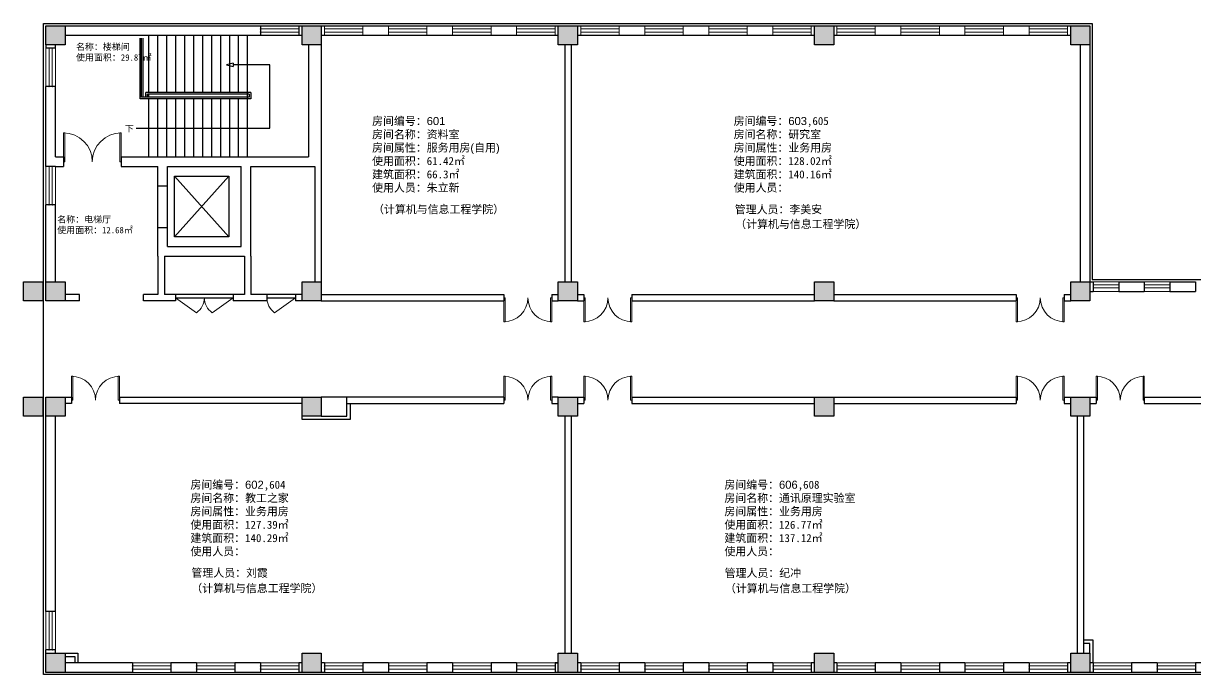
# Model space of a CAD drawing. Header units: millimetres. Extents: x 250667 to 378376, y 130813 to 184650.
# Drawn here: x 250667 to 287267, y 135816 to 156156 of the extents above; entities that cross this region are included whole.
import ezdxf

# ---------------------------------------------------------------- set-up
doc = ezdxf.new("R2010")
doc.units = ezdxf.units.MM
doc.header["$LTSCALE"] = 1000
doc.linetypes.add('CONTINOUS', pattern=[0])
doc.layers.add('填充', color=7, linetype='Continuous')
doc.layers.add('管理人员', color=2, linetype='Continuous')
for name, color, linetype, lineweight in [('墙体', 30, 'Continuous', 30), ('墙线', 30, 'Continuous', 30), ('文字', 7, 'Continuous', 30), ('柱子', 150, 'Continuous', 30), ('窗线', 131, 'Continuous', 15), ('门线', 154, 'CONTINOUS', 15)]:
    doc.layers.add(name, color=color, linetype=linetype, lineweight=lineweight)
doc.styles.get("Standard").update_dxf_attribs({"font": 'arial.ttf'})

msp = doc.modelspace()

# ---------------------------------------------------------------- hatches: boundary and pattern name
at = {"layer": '填充'}
h = msp.add_hatch(color=7, dxfattribs=at)
h.dxf.hatch_style = 1
h.paths.add_polyline_path([(251967, 156086), (251367, 156086), (251367, 155486), (251967, 155486)])
h = msp.add_hatch(color=7, dxfattribs=at)
h.dxf.hatch_style = 1
h.paths.add_polyline_path([(259967, 156086), (259367, 156086), (259367, 155486), (259967, 155486)])
h = msp.add_hatch(color=7, dxfattribs=at)
h.dxf.hatch_style = 1
h.paths.add_polyline_path([(267967, 156086), (267367, 156086), (267367, 155486), (267967, 155486)])
h = msp.add_hatch(color=7, dxfattribs=at)
h.dxf.hatch_style = 1
h.paths.add_polyline_path([(275967, 156086), (275367, 156086), (275367, 155486), (275967, 155486)])
h = msp.add_hatch(color=7, dxfattribs=at)
h.dxf.hatch_style = 1
h.paths.add_polyline_path([(283967, 156086), (283367, 156086), (283367, 155486), (283967, 155486)])
h = msp.add_hatch(color=7, dxfattribs=at)
h.dxf.hatch_style = 1
h.paths.add_polyline_path([(251267, 148086), (250667, 148086), (250667, 147486), (251267, 147486)])
h = msp.add_hatch(color=7, dxfattribs=at)
h.dxf.hatch_style = 1
h.paths.add_polyline_path([(251967, 148086), (251367, 148086), (251367, 147486), (251967, 147486)])
h = msp.add_hatch(color=7, dxfattribs=at)
h.dxf.hatch_style = 1
h.paths.add_polyline_path([(259967, 148086), (259367, 148086), (259367, 147486), (259967, 147486)])
h = msp.add_hatch(color=7, dxfattribs=at)
h.dxf.hatch_style = 1
h.paths.add_polyline_path([(267967, 148086), (267367, 148086), (267367, 147486), (267967, 147486)])
h = msp.add_hatch(color=7, dxfattribs=at)
h.dxf.hatch_style = 1
h.paths.add_polyline_path([(275967, 148086), (275367, 148086), (275367, 147486), (275967, 147486)])
h = msp.add_hatch(color=7, dxfattribs=at)
h.dxf.hatch_style = 1
h.paths.add_polyline_path([(283967, 148086), (283367, 148086), (283367, 147486), (283967, 147486)])
h = msp.add_hatch(color=7, dxfattribs=at)
h.dxf.hatch_style = 1
h.paths.add_polyline_path([(251267, 144486), (250667, 144486), (250667, 143886), (251267, 143886)])
h = msp.add_hatch(color=7, dxfattribs=at)
h.dxf.hatch_style = 1
h.paths.add_polyline_path([(251967, 144486), (251367, 144486), (251367, 143886), (251967, 143886)])
h = msp.add_hatch(color=7, dxfattribs=at)
h.dxf.hatch_style = 1
h.paths.add_polyline_path([(259967, 144486), (259367, 144486), (259367, 143886), (259967, 143886)])
h = msp.add_hatch(color=7, dxfattribs=at)
h.dxf.hatch_style = 1
h.paths.add_polyline_path([(267967, 144486), (267367, 144486), (267367, 143886), (267967, 143886)])
h = msp.add_hatch(color=7, dxfattribs=at)
h.dxf.hatch_style = 1
h.paths.add_polyline_path([(275967, 144486), (275367, 144486), (275367, 143886), (275967, 143886)])
h = msp.add_hatch(color=7, dxfattribs=at)
h.dxf.hatch_style = 1
h.paths.add_polyline_path([(283967, 144486), (283367, 144486), (283367, 143886), (283967, 143886)])
h = msp.add_hatch(color=7, dxfattribs=at)
h.dxf.hatch_style = 1
h.paths.add_polyline_path([(251967, 136486), (251367, 136486), (251367, 135886), (251967, 135886)])
h = msp.add_hatch(color=7, dxfattribs=at)
h.dxf.hatch_style = 1
h.paths.add_polyline_path([(259967, 136486), (259367, 136486), (259367, 135886), (259967, 135886)])
h = msp.add_hatch(color=7, dxfattribs=at)
h.dxf.hatch_style = 1
h.paths.add_polyline_path([(267967, 136486), (267367, 136486), (267367, 135886), (267967, 135886)])
h = msp.add_hatch(color=7, dxfattribs=at)
h.dxf.hatch_style = 1
h.paths.add_polyline_path([(275967, 136486), (275367, 136486), (275367, 135886), (275967, 135886)])
h = msp.add_hatch(color=7, dxfattribs=at)
h.dxf.hatch_style = 1
h.paths.add_polyline_path([(283967, 136486), (283367, 136486), (283367, 135886), (283967, 135886)])

# ---------------------------------------------------------------- linework, layer by layer
at = {"layer": '墙体'}
for p, q in [((254587, 153999), (254587, 155786)), ((254867, 153999), (254867, 155786)), ((255147, 153999), (255147, 155786)), ((255147, 153999), (255147, 155786)), ((255427, 153999), (255427, 155786)), ((255707, 153999), (255707, 155786)), ((255987, 153999), (255987, 155786)), ((256267, 154684), (256267, 155786)), ((256267, 153999), (256267, 155786)), ((256547, 153999), (256547, 155786)), ((256827, 153999), (256827, 155786)), ((257107, 153999), (257107, 155786)), ((257387, 153999), (257387, 155786)), ((257667, 152011), (257667, 155786)), ((257219, 154916), (257011, 154866)), ((257011, 154866), (257219, 154816)), ((257219, 154916), (257219, 154816)), ((258361, 154866), (257219, 154866)), ((257219, 154866), (257219, 154816)), ((258361, 152884), (258361, 154866)), ((256267, 153999), (256267, 154344)), ((257667, 153799), (254308, 153799)), ((256267, 153799), (254308, 153799)), ((257717, 153849), (254358, 153849)), ((257767, 153999), (254488, 153999)), ((257717, 153949), (254538, 153949)), ((254587, 152011), (254587, 153799)), ((254867, 152011), (254867, 153799)), ((255147, 152011), (255147, 153799)), ((255147, 152011), (255147, 153799)), ((255427, 152011), (255427, 153799)), ((255707, 152011), (255707, 153799)), ((255987, 152011), (255987, 153799)), ((256267, 152011), (256267, 153799)), ((256267, 152011), (256267, 153799)), ((256547, 152011), (256547, 153799)), ((257767, 153799), (256547, 153799)), ((256827, 152011), (256827, 153799)), ((257107, 152011), (257107, 153799)), ((257387, 152011), (257387, 153799)), ((257717, 153949), (257717, 153849)), ((257767, 153999), (257767, 153799)), ((254185, 152884), (258361, 152884)), ((252167, 144486), (252167, 144286)), ((253667, 144486), (253667, 144286)), ((275967, 144486), (281667, 144486)), ((283167, 144486), (283367, 144486))]:
    msp.add_line(p, q, dxfattribs=at)
at = {"layer": '墙线'}
for p, q in [((251297, 135816), (251297, 156156)), ((251297, 156156), (284037, 156156)), ((251967, 156086), (259367, 156086)), ((258067, 156086), (258067, 155786)), ((259267, 156086), (259267, 155786)), ((259967, 156086), (267367, 156086)), ((267967, 156086), (275367, 156086)), ((275967, 156086), (283367, 156086)), ((284037, 156156), (284037, 148156)), ((251967, 155786), (259367, 155786)), ((254308, 153799), (254308, 155699)), ((254358, 153849), (254358, 155699)), ((254408, 153849), (254408, 155699)), ((259967, 155786), (267367, 155786)), ((267967, 155786), (275367, 155786)), ((275967, 155786), (283367, 155786)), ((251367, 155486), (251367, 155386)), ((251667, 155386), (251367, 155386)), ((251667, 155386), (251367, 155386)), ((251667, 155386), (251667, 155486)), ((259567, 155486), (259567, 151986)), ((259967, 155486), (259967, 151686)), ((267567, 155486), (267567, 148086)), ((267767, 155486), (267767, 148086)), ((283667, 155486), (283667, 148086)), ((283967, 155486), (283967, 148086)), ((251367, 151686), (251367, 154186)), ((251667, 154186), (251367, 154186)), ((251667, 151986), (251667, 154186)), ((254488, 153849), (254488, 153999)), ((254538, 153849), (254538, 153949)), ((254587, 153849), (254587, 153949)), ((251667, 151986), (251917, 151986)), ((251917, 151986), (251917, 151686)), ((253717, 151986), (259567, 151986)), ((253717, 151986), (253717, 151686)), ((251667, 151686), (251367, 151686)), ((251667, 151686), (251367, 151686)), ((251667, 151686), (251917, 151686)), ((253717, 151686), (254867, 151686)), ((254867, 148886), (254867, 151686)), ((255167, 149186), (255167, 151686)), ((255167, 151686), (257467, 151686)), ((257467, 149186), (257467, 151686)), ((257767, 148886), (257767, 151686)), ((257767, 151686), (259767, 151686)), ((259767, 151686), (259767, 148086)), ((259967, 151686), (259967, 148086)), ((255385, 151386), (257085, 149486)), ((257085, 151386), (255385, 149486)), ((255385, 151386), (257085, 151386)), ((255385, 149486), (255385, 151386)), ((257085, 151386), (257085, 149486)), ((254867, 151086), (255167, 151086)), ((251367, 147486), (251367, 150486)), ((251667, 150486), (251367, 150486)), ((251667, 148086), (251667, 150486)), ((254867, 149786), (255167, 149786)), ((257085, 149486), (255385, 149486)), ((255167, 149186), (257467, 149186)), ((254867, 148886), (254867, 147686)), ((255067, 148886), (257567, 148886)), ((255067, 148886), (255067, 147686)), ((257567, 148886), (257567, 147686)), ((257767, 148886), (257767, 147686)), ((283967, 148086), (284067, 148086)), ((284037, 148156), (291297, 148156)), ((284067, 148086), (284067, 147786)), ((284867, 148086), (285667, 148086)), ((284867, 148086), (284867, 147786)), ((285667, 148086), (285667, 147786)), ((286467, 148086), (287267, 148086)), ((286467, 148086), (286467, 147786)), ((287267, 148086), (287267, 147786)), ((252417, 147686), (251967, 147686)), ((252417, 147486), (252417, 147686)), ((254417, 147486), (254417, 147686)), ((254867, 147686), (254417, 147686)), ((257567, 147686), (255067, 147686)), ((255417, 147686), (255417, 147486)), ((255417, 147586), (257217, 147586)), ((257217, 147686), (257217, 147486)), ((259367, 147686), (257767, 147686)), ((258267, 147686), (258267, 147486)), ((258267, 147586), (259167, 147586)), ((259167, 147686), (259167, 147486)), ((259967, 147686), (265667, 147686)), ((265667, 147686), (265667, 147486)), ((267167, 147686), (267167, 147486)), ((267167, 147686), (267367, 147686)), ((267967, 147686), (268167, 147686)), ((268167, 147686), (268167, 147486)), ((269667, 147686), (275367, 147686)), ((269667, 147686), (269667, 147486)), ((275967, 147686), (281667, 147686)), ((281667, 147686), (281667, 147486)), ((283167, 147686), (283367, 147686)), ((283167, 147686), (283167, 147486)), ((283967, 147786), (284067, 147786)), ((284867, 147786), (285667, 147786)), ((286467, 147786), (287267, 147786)), ((252417, 147486), (251967, 147486)), ((255417, 147486), (254417, 147486)), ((258267, 147486), (257217, 147486)), ((259367, 147486), (259167, 147486)), ((259967, 147486), (265667, 147486)), ((267167, 147486), (267367, 147486)), ((267967, 147486), (268167, 147486)), ((269667, 147486), (275367, 147486)), ((275967, 147486), (281667, 147486)), ((283167, 147486), (283367, 147486)), ((251367, 137786), (251367, 144486)), ((251967, 144486), (252167, 144486)), ((252167, 144286), (251967, 144286)), ((253667, 144486), (259367, 144486)), ((259367, 144286), (253667, 144286)), ((265667, 144486), (259967, 144486)), ((260767, 143886), (260767, 144486)), ((260767, 144286), (265667, 144286)), ((260867, 144286), (260867, 143786)), ((265667, 144486), (265667, 144286)), ((267367, 144486), (267167, 144486)), ((267167, 144486), (267167, 144286)), ((267167, 144286), (267367, 144286)), ((267967, 144486), (268167, 144486)), ((267967, 144286), (268167, 144286)), ((268167, 144486), (268167, 144286)), ((269667, 144486), (275367, 144486)), ((269667, 144486), (269667, 144286)), ((269667, 144286), (275367, 144286)), ((275967, 144286), (281667, 144286)), ((281667, 144486), (281667, 144286)), ((283167, 144486), (283167, 144286)), ((283167, 144286), (283367, 144286)), ((283967, 144486), (284167, 144486)), ((283967, 144286), (284167, 144286)), ((284167, 144486), (284167, 144286)), ((285667, 144486), (291367, 144486)), ((285667, 144486), (285667, 144286)), ((285667, 144286), (291367, 144286)), ((251667, 137786), (251667, 143886)), ((259367, 143786), (259367, 143886)), ((259967, 143886), (260767, 143886)), ((267567, 143886), (267567, 136486)), ((267767, 143886), (267767, 136486)), ((283567, 143886), (283567, 136486)), ((283767, 143886), (283767, 136486)), ((260867, 143786), (259367, 143786)), ((251667, 137786), (251367, 137786)), ((251667, 137786), (251367, 137786)), ((284067, 136886), (283767, 136886)), ((284067, 136186), (284067, 136886)), ((251367, 135886), (251367, 136586)), ((251667, 136586), (251367, 136586)), ((251667, 136486), (251667, 136586)), ((283967, 136786), (283767, 136786)), ((283967, 136486), (283967, 136786)), ((251967, 136486), (252367, 136486)), ((251967, 136386), (252267, 136386)), ((254067, 136186), (251967, 136186)), ((252267, 136386), (252267, 136186)), ((252367, 136486), (252367, 136186)), ((254067, 136186), (254067, 135886)), ((256067, 136186), (255267, 136186)), ((255267, 136186), (255267, 135886)), ((256067, 136186), (256067, 135886)), ((258067, 136186), (257267, 136186)), ((257267, 136186), (257267, 135886)), ((258067, 136186), (258067, 135886)), ((259367, 136186), (259267, 136186)), ((259267, 136186), (259267, 135886)), ((260067, 136186), (259967, 136186)), ((260067, 136186), (260067, 135886)), ((262067, 136186), (261267, 136186)), ((261267, 136186), (261267, 135886)), ((262067, 136186), (262067, 135886)), ((264067, 136186), (263267, 136186)), ((263267, 136186), (263267, 135886)), ((264067, 136186), (264067, 135886)), ((266067, 136186), (265267, 136186)), ((265267, 136186), (265267, 135886)), ((266067, 136186), (266067, 135886)), ((267267, 136186), (267367, 136186)), ((267367, 136186), (267267, 136186)), ((267267, 136186), (267267, 135886)), ((268067, 136186), (267967, 136186)), ((268067, 136186), (268067, 135886)), ((270067, 136186), (269267, 136186)), ((269267, 136186), (269267, 135886)), ((270067, 136186), (270067, 135886)), ((272067, 136186), (271267, 136186)), ((271267, 136186), (271267, 135886)), ((272067, 136186), (272067, 135886)), ((274067, 136186), (273267, 136186)), ((273267, 136186), (273267, 135886)), ((274067, 136186), (274067, 135886)), ((275367, 136186), (275267, 136186)), ((275267, 136186), (275267, 135886)), ((276067, 136186), (275967, 136186)), ((276067, 136186), (276067, 135886)), ((278067, 136186), (277267, 136186)), ((277267, 136186), (277267, 135886)), ((278067, 136186), (278067, 135886)), ((280067, 136186), (279267, 136186)), ((279267, 136186), (279267, 135886)), ((280067, 136186), (280067, 135886)), ((282067, 136186), (281267, 136186)), ((281267, 136186), (281267, 135886)), ((282067, 136186), (282067, 135886)), ((283367, 136186), (283267, 136186)), ((283267, 136186), (283267, 135886)), ((284067, 136186), (283967, 136186)), ((284067, 136186), (284067, 135886)), ((286067, 136186), (285267, 136186)), ((285267, 136186), (285267, 135886)), ((286067, 136186), (286067, 135886)), ((288067, 136186), (287267, 136186)), ((287267, 136186), (287267, 135886)), ((303637, 135816), (251297, 135816)), ((254067, 135886), (251367, 135886)), ((256067, 135886), (255267, 135886)), ((258067, 135886), (257267, 135886)), ((259367, 135886), (259267, 135886)), ((260067, 135886), (259967, 135886)), ((262067, 135886), (261267, 135886)), ((264067, 135886), (263267, 135886)), ((266067, 135886), (265267, 135886)), ((267367, 135886), (267267, 135886)), ((268067, 135886), (267967, 135886)), ((270067, 135886), (269267, 135886)), ((272067, 135886), (271267, 135886)), ((274067, 135886), (273267, 135886)), ((275367, 135886), (275267, 135886)), ((276067, 135886), (275967, 135886)), ((278067, 135886), (277267, 135886)), ((280067, 135886), (279267, 135886)), ((282067, 135886), (281267, 135886)), ((283367, 135886), (283267, 135886)), ((284067, 135886), (283967, 135886)), ((286067, 135886), (285267, 135886)), ((288067, 135886), (287267, 135886))]:
    msp.add_line(p, q, dxfattribs=at)
at = {"layer": '柱子'}
for p, q in [((251367, 156086), (251967, 156086)), ((251367, 155486), (251367, 156086)), ((251967, 156086), (251967, 155486)), ((259367, 156086), (259967, 156086)), ((259367, 155486), (259367, 156086)), ((259967, 156086), (259967, 155486)), ((267367, 156086), (267967, 156086)), ((267367, 155486), (267367, 156086)), ((267967, 156086), (267967, 155486)), ((275367, 156086), (275967, 156086)), ((275367, 155486), (275367, 156086)), ((275967, 156086), (275967, 155486)), ((283367, 156086), (283967, 156086)), ((283367, 155486), (283367, 156086)), ((283967, 156086), (283967, 155486)), ((251967, 155486), (251367, 155486)), ((259967, 155486), (259367, 155486)), ((267967, 155486), (267367, 155486)), ((275967, 155486), (275367, 155486)), ((283967, 155486), (283367, 155486)), ((250667, 148086), (251267, 148086)), ((250667, 147486), (250667, 148086)), ((251267, 148086), (251267, 147486)), ((251367, 148086), (251967, 148086)), ((251367, 147486), (251367, 148086)), ((251967, 148086), (251967, 147486)), ((259367, 147486), (259367, 148086)), ((259367, 148086), (259967, 148086)), ((259967, 148086), (259967, 147486)), ((267367, 148086), (267967, 148086)), ((267367, 147486), (267367, 148086)), ((267967, 148086), (267967, 147486)), ((275367, 148086), (275967, 148086)), ((275367, 147486), (275367, 148086)), ((275967, 148086), (275967, 147486)), ((283367, 148086), (283967, 148086)), ((283367, 147486), (283367, 148086)), ((283967, 148086), (283967, 147486)), ((251267, 147486), (250667, 147486)), ((251967, 147486), (251367, 147486)), ((259967, 147486), (259367, 147486)), ((267967, 147486), (267367, 147486)), ((275967, 147486), (275367, 147486)), ((283967, 147486), (283367, 147486)), ((250667, 144486), (251267, 144486)), ((250667, 143886), (250667, 144486)), ((251267, 144486), (251267, 143886)), ((251367, 144486), (251967, 144486)), ((251367, 143886), (251367, 144486)), ((251967, 144486), (251967, 143886)), ((259367, 144486), (259967, 144486)), ((259367, 143886), (259367, 144486)), ((259967, 144486), (259967, 143886)), ((267367, 144486), (267967, 144486)), ((267367, 143886), (267367, 144486)), ((267967, 144486), (267967, 143886)), ((275367, 144486), (275967, 144486)), ((275367, 143886), (275367, 144486)), ((275967, 144486), (275967, 143886)), ((283367, 144486), (283967, 144486)), ((283367, 143886), (283367, 144486)), ((283967, 144486), (283967, 143886)), ((251267, 143886), (250667, 143886)), ((251967, 143886), (251367, 143886)), ((259967, 143886), (259367, 143886)), ((267967, 143886), (267367, 143886)), ((275967, 143886), (275367, 143886)), ((283967, 143886), (283367, 143886)), ((251367, 136486), (251967, 136486)), ((251367, 135886), (251367, 136486)), ((251967, 136486), (251967, 135886)), ((259367, 136486), (259967, 136486)), ((259367, 135886), (259367, 136486)), ((259967, 136486), (259967, 135886)), ((267367, 136486), (267967, 136486)), ((267367, 135886), (267367, 136486)), ((267967, 136486), (267967, 135886)), ((275367, 136486), (275967, 136486)), ((275367, 135886), (275367, 136486)), ((275967, 136486), (275967, 135886)), ((283367, 136486), (283967, 136486)), ((283367, 135886), (283367, 136486)), ((283967, 136486), (283967, 135886)), ((251967, 135886), (251367, 135886)), ((259967, 135886), (259367, 135886)), ((267967, 135886), (267367, 135886)), ((275967, 135886), (275367, 135886)), ((283967, 135886), (283367, 135886))]:
    msp.add_line(p, q, dxfattribs=at)
at = {"layer": '窗线'}
for p, q in [((258067, 155786), (258067, 156086)), ((258067, 156086), (259267, 156086)), ((258067, 155986), (259267, 155986)), ((259267, 156086), (259267, 155786)), ((260067, 156086), (260067, 155786)), ((261267, 156086), (260067, 156086)), ((261267, 155986), (260067, 155986)), ((261267, 155786), (261267, 156086)), ((262067, 155786), (262067, 156086)), ((263267, 156086), (262067, 156086)), ((263267, 155986), (262067, 155986)), ((263267, 155786), (263267, 156086)), ((264067, 155786), (264067, 156086)), ((265267, 156086), (264067, 156086)), ((265267, 155986), (264067, 155986)), ((265267, 155786), (265267, 156086)), ((266067, 155786), (266067, 156086)), ((267267, 156086), (266067, 156086)), ((267267, 155986), (266067, 155986)), ((267267, 155786), (267267, 156086)), ((268067, 156086), (268067, 155786)), ((269267, 156086), (268067, 156086)), ((269267, 155986), (268067, 155986)), ((269267, 155786), (269267, 156086)), ((270067, 155786), (270067, 156086)), ((271267, 156086), (270067, 156086)), ((271267, 155986), (270067, 155986)), ((271267, 155786), (271267, 156086)), ((272067, 155786), (272067, 156086)), ((273267, 156086), (272067, 156086)), ((273267, 155986), (272067, 155986)), ((273267, 155786), (273267, 156086)), ((274067, 155786), (274067, 156086)), ((275267, 156086), (274067, 156086)), ((275267, 155986), (274067, 155986)), ((275267, 155786), (275267, 156086)), ((276067, 156086), (276067, 155786)), ((277267, 156086), (276067, 156086)), ((277267, 155986), (276067, 155986)), ((277267, 155786), (277267, 156086)), ((278067, 155786), (278067, 156086)), ((279267, 156086), (278067, 156086)), ((279267, 155986), (278067, 155986)), ((279267, 155786), (279267, 156086)), ((280067, 155786), (280067, 156086)), ((281267, 156086), (280067, 156086)), ((281267, 155986), (280067, 155986)), ((281267, 155786), (281267, 156086)), ((282067, 155786), (282067, 156086)), ((283267, 156086), (282067, 156086)), ((283267, 155986), (282067, 155986)), ((283267, 155786), (283267, 156086)), ((258067, 155886), (259267, 155886)), ((259267, 155786), (258067, 155786)), ((261267, 155886), (260067, 155886)), ((260067, 155786), (261267, 155786)), ((263267, 155886), (262067, 155886)), ((262067, 155786), (263267, 155786)), ((265267, 155886), (264067, 155886)), ((264067, 155786), (265267, 155786)), ((267267, 155886), (266067, 155886)), ((266067, 155786), (267267, 155786)), ((269267, 155886), (268067, 155886)), ((268067, 155786), (269267, 155786)), ((271267, 155886), (270067, 155886)), ((270067, 155786), (271267, 155786)), ((273267, 155886), (272067, 155886)), ((272067, 155786), (273267, 155786)), ((275267, 155886), (274067, 155886)), ((274067, 155786), (275267, 155786)), ((277267, 155886), (276067, 155886)), ((276067, 155786), (277267, 155786)), ((279267, 155886), (278067, 155886)), ((278067, 155786), (279267, 155786)), ((281267, 155886), (280067, 155886)), ((280067, 155786), (281267, 155786)), ((283267, 155886), (282067, 155886)), ((282067, 155786), (283267, 155786)), ((251367, 154186), (251367, 155386)), ((251367, 155386), (251667, 155386)), ((251467, 154186), (251467, 155386)), ((251567, 154186), (251567, 155386)), ((251667, 155386), (251667, 154186)), ((251667, 154186), (251367, 154186)), ((251367, 150486), (251367, 151686)), ((251367, 151686), (251667, 151686)), ((251467, 150486), (251467, 151686)), ((251567, 150486), (251567, 151686)), ((251667, 151686), (251667, 150486)), ((251667, 150486), (251367, 150486)), ((284067, 148086), (284067, 147786)), ((284867, 148086), (284067, 148086)), ((284867, 147993), (284067, 147993)), ((284867, 147893), (284067, 147893)), ((284867, 147786), (284867, 148086)), ((285667, 148086), (285667, 147786)), ((286467, 148086), (285667, 148086)), ((286467, 147993), (285667, 147993)), ((286467, 147893), (285667, 147893)), ((286467, 147786), (286467, 148086)), ((284067, 147786), (284867, 147786)), ((285667, 147786), (286467, 147786)), ((251367, 136586), (251367, 137786)), ((251367, 137786), (251667, 137786)), ((251467, 136586), (251467, 137786)), ((251567, 136586), (251567, 137786)), ((251667, 137786), (251667, 136586)), ((251667, 136586), (251367, 136586)), ((254067, 135886), (254067, 136186)), ((254067, 136186), (255267, 136186)), ((255267, 136186), (255267, 135886)), ((256067, 135886), (256067, 136186)), ((256067, 136186), (257267, 136186)), ((257267, 136186), (257267, 135886)), ((258067, 135886), (258067, 136186)), ((258067, 136186), (259267, 136186)), ((259267, 136186), (259267, 135886)), ((260067, 135886), (260067, 136186)), ((260067, 136186), (261267, 136186)), ((261267, 136186), (261267, 135886)), ((262067, 135886), (262067, 136186)), ((262067, 136186), (263267, 136186)), ((263267, 136186), (263267, 135886)), ((264067, 135886), (264067, 136186)), ((264067, 136186), (265267, 136186)), ((265267, 136186), (265267, 135886)), ((266067, 135886), (266067, 136186)), ((266067, 136186), (267267, 136186)), ((267267, 136186), (267267, 135886)), ((268067, 135886), (268067, 136186)), ((268067, 136186), (269267, 136186)), ((269267, 136186), (269267, 135886)), ((270067, 135886), (270067, 136186)), ((270067, 136186), (271267, 136186)), ((271267, 136186), (271267, 135886)), ((272067, 135886), (272067, 136186)), ((272067, 136186), (273267, 136186)), ((273267, 136186), (273267, 135886)), ((274067, 135886), (274067, 136186)), ((274067, 136186), (275267, 136186)), ((275267, 136186), (275267, 135886)), ((276067, 135886), (276067, 136186)), ((276067, 136186), (277267, 136186)), ((277267, 136186), (277267, 135886)), ((278067, 135886), (278067, 136186)), ((278067, 136186), (279267, 136186)), ((279267, 136186), (279267, 135886)), ((280067, 135886), (280067, 136186)), ((280067, 136186), (281267, 136186)), ((281267, 136186), (281267, 135886)), ((282067, 135886), (282067, 136186)), ((282067, 136186), (283267, 136186)), ((283267, 136186), (283267, 135886)), ((284067, 135886), (284067, 136186)), ((284067, 136186), (285267, 136186)), ((285267, 136186), (285267, 135886)), ((286067, 135886), (286067, 136186)), ((286067, 136186), (287267, 136186)), ((287267, 136186), (287267, 135886)), ((254067, 136086), (255267, 136086)), ((254067, 135986), (255267, 135986)), ((255267, 135886), (254067, 135886)), ((256067, 136086), (257267, 136086)), ((256067, 135986), (257267, 135986)), ((257267, 135886), (256067, 135886)), ((258067, 136086), (259267, 136086)), ((258067, 135986), (259267, 135986)), ((259267, 135886), (258067, 135886)), ((260067, 136086), (261267, 136086)), ((260067, 135986), (261267, 135986)), ((261267, 135886), (260067, 135886)), ((262067, 136086), (263267, 136086)), ((262067, 135986), (263267, 135986)), ((263267, 135886), (262067, 135886)), ((264067, 136086), (265267, 136086)), ((264067, 135986), (265267, 135986)), ((265267, 135886), (264067, 135886)), ((266067, 136086), (267267, 136086)), ((266067, 135986), (267267, 135986)), ((267267, 135886), (266067, 135886)), ((268067, 136086), (269267, 136086)), ((268067, 135986), (269267, 135986)), ((269267, 135886), (268067, 135886)), ((270067, 136086), (271267, 136086)), ((270067, 135986), (271267, 135986)), ((271267, 135886), (270067, 135886)), ((272067, 136086), (273267, 136086)), ((272067, 135986), (273267, 135986)), ((273267, 135886), (272067, 135886)), ((274067, 136086), (275267, 136086)), ((274067, 135986), (275267, 135986)), ((275267, 135886), (274067, 135886)), ((276067, 136086), (277267, 136086)), ((276067, 135986), (277267, 135986)), ((277267, 135886), (276067, 135886)), ((278067, 136086), (279267, 136086)), ((278067, 135986), (279267, 135986)), ((279267, 135886), (278067, 135886)), ((280067, 136086), (281267, 136086)), ((280067, 135986), (281267, 135986)), ((281267, 135886), (280067, 135886)), ((282067, 136086), (283267, 136086)), ((282067, 135986), (283267, 135986)), ((283267, 135886), (282067, 135886)), ((284067, 136086), (285267, 136086)), ((284067, 135986), (285267, 135986)), ((285267, 135886), (284067, 135886)), ((286067, 136086), (287267, 136086)), ((286067, 135986), (287267, 135986)), ((287267, 135886), (286067, 135886))]:
    msp.add_line(p, q, dxfattribs=at)
for p in [(258067, 155986), (258067, 155886), (251467, 154186), (251567, 154186), (251467, 150486), (251567, 150486), (251467, 136586), (251567, 136586), (254067, 136086), (254067, 135986), (256067, 136086), (256067, 135986), (258067, 136086), (258067, 135986), (260067, 136086), (260067, 135986), (262067, 136086), (262067, 135986), (264067, 136086), (264067, 135986), (266067, 136086), (266067, 135986), (268067, 136086), (268067, 135986), (270067, 136086), (270067, 135986), (272067, 136086), (272067, 135986), (274067, 136086), (274067, 135986), (276067, 136086), (276067, 135986), (278067, 136086), (278067, 135986), (280067, 136086), (280067, 135986), (282067, 136086), (282067, 135986), (284067, 136086), (284067, 135986), (286067, 136086), (286067, 135986)]:
    msp.add_point(p, dxfattribs=at)
at = {"layer": '门线'}
for p, q in [((251917, 152736), (251957, 152736)), ((251917, 151836), (251917, 152736)), ((251957, 152736), (251957, 151836)), ((253717, 152736), (253677, 152736)), ((253677, 152736), (253677, 151836)), ((253717, 151836), (253717, 152736)), ((251957, 151836), (251917, 151836)), ((253677, 151836), (253717, 151836)), ((255417, 147586), (257217, 147586)), ((255417, 147586), (256072, 147121)), ((257217, 147586), (256561, 147121)), ((259167, 147586), (258267, 147586)), ((259167, 147586), (258511, 147121)), ((265707, 147586), (265667, 147586)), ((265667, 147586), (265667, 146836)), ((265707, 146836), (265707, 147586)), ((267127, 146836), (267127, 147586)), ((267127, 147586), (267167, 147586)), ((267167, 147586), (267167, 146836)), ((268207, 147586), (268167, 147586)), ((268167, 147586), (268167, 146836)), ((268207, 146836), (268207, 147586)), ((269627, 146836), (269627, 147586)), ((269627, 147586), (269667, 147586)), ((269667, 147586), (269667, 146836)), ((281707, 147586), (281667, 147586)), ((281667, 147586), (281667, 146836)), ((281707, 146836), (281707, 147586)), ((283127, 146836), (283127, 147586)), ((283127, 147586), (283167, 147586)), ((283167, 147586), (283167, 146836)), ((265667, 146836), (265707, 146836)), ((267167, 146836), (267127, 146836)), ((268167, 146836), (268207, 146836)), ((269667, 146836), (269627, 146836)), ((281667, 146836), (281707, 146836)), ((283167, 146836), (283127, 146836)), ((252167, 145136), (252207, 145136)), ((252167, 144386), (252167, 145136)), ((252207, 145136), (252207, 144386)), ((253667, 145136), (253627, 145136)), ((253627, 145136), (253627, 144386)), ((253667, 144386), (253667, 145136)), ((265667, 145136), (265707, 145136)), ((265667, 144386), (265667, 145136)), ((265707, 145136), (265707, 144386)), ((267167, 145136), (267127, 145136)), ((267127, 145136), (267127, 144386)), ((267167, 144386), (267167, 145136)), ((268167, 145136), (268207, 145136)), ((268167, 144386), (268167, 145136)), ((268207, 145136), (268207, 144386)), ((269667, 145136), (269627, 145136)), ((269627, 145136), (269627, 144386)), ((269667, 144386), (269667, 145136)), ((281667, 145136), (281707, 145136)), ((281667, 144386), (281667, 145136)), ((281707, 145136), (281707, 144386)), ((283167, 145136), (283127, 145136)), ((283127, 145136), (283127, 144386)), ((283167, 144386), (283167, 145136)), ((284167, 145136), (284207, 145136)), ((284167, 144386), (284167, 145136)), ((284207, 145136), (284207, 144386)), ((285667, 145136), (285627, 145136)), ((285627, 145136), (285627, 144386)), ((285667, 144386), (285667, 145136)), ((252207, 144386), (252167, 144386)), ((253627, 144386), (253667, 144386)), ((265707, 144386), (265667, 144386)), ((267127, 144386), (267167, 144386)), ((268207, 144386), (268167, 144386)), ((269627, 144386), (269667, 144386)), ((281707, 144386), (281667, 144386)), ((283127, 144386), (283167, 144386)), ((284207, 144386), (284167, 144386)), ((285627, 144386), (285667, 144386))]:
    msp.add_line(p, q, dxfattribs=at)
for centre, radius, start, end in [((251917, 151836), 900, 0, 90), ((253717, 151836), 900, 90, 180), ((255727, 147599), 590, 305.8239, 358.7729), ((256906, 147599), 590, 181.2271, 234.1761), ((258856, 147599), 590, 181.2271, 234.1761), ((265667, 147586), 750, 270, 0), ((267167, 147586), 750, 180, 270), ((268167, 147586), 750, 270, 0), ((269667, 147586), 750, 180, 270), ((281667, 147586), 750, 270, 0), ((283167, 147586), 750, 180, 270), ((252167, 144386), 750, 0, 90), ((253667, 144386), 750, 90, 180), ((265667, 144386), 750, 0, 90), ((267167, 144386), 750, 90, 180), ((268167, 144386), 750, 0, 90), ((269667, 144386), 750, 90, 180), ((281667, 144386), 750, 0, 90), ((283167, 144386), 750, 90, 180), ((284167, 144386), 750, 0, 90), ((285667, 144386), 750, 90, 180)]:
    msp.add_arc(centre, radius, start, end, dxfattribs=at)

# ---------------------------------------------------------------- texts
at = {"layer": '墙体'}
msp.add_text('下', height=200, dxfattribs=at).set_placement((253832, 152772))
at = {"layer": '文字', "attachment_point": 1}
for s, width, insert, char_height in [('{\\fSimSun|b0|i0|c134|p2;名称：楼梯间}\\P{\\fSimSun|b0|i0|c134|p2;使用面积：29.87\\fSimSun|b0|i0|c129|p2;㎡}', 3509.56, (252307, 155526), 200), ('{\\fSimSun|b0|i0|c134|p2;房间编号：}601\\P{\\fSimSun|b0|i0|c134|p2;房间名称：资料室}\\P{\\fSimSun|b0|i0|c134|p2;房间属性：服务用房}({\\fSimSun|b0|i0|c134|p2;自用})\\P{\\fSimSun|b0|i0|c134|p2;使用面积：61.42\\fSimSun|b0|i0|c129|p2;㎡}\\P{\\fSimSun|b0|i0|c134|p2;建筑面积：66.3\\fSimSun|b0|i0|c129|p2;㎡}\\P{\\fSimSun|b0|i0|c134|p2;使用人员：朱立新}', 6545.89, (261554, 153233), 250), ('{\\fSimSun|b0|i0|c134|p2;房间编号：}603{\\fSimSun|b0|i0|c134|p2;,605}\\P{\\fSimSun|b0|i0|c134|p2;房间名称：研究室}\\P{\\fSimSun|b0|i0|c134|p2;房间属性：业务用房}\\P{\\fSimSun|b0|i0|c134|p2;使用面积：128.02\\fSimSun|b0|i0|c129|p2;㎡}\\P{\\fSimSun|b0|i0|c134|p2;建筑面积：140.16\\fSimSun|b0|i0|c129|p2;㎡\\fSimSun|b0|i0|c134|p2;\\P使用人员：}', 9481.81, (272845, 153233), 250), ('{\\fSimSun|b0|i0|c134|p2;名称：电梯厅}\\P{\\fSimSun|b0|i0|c134|p2;使用面积：12.68\\fSimSun|b0|i0|c129|p2;㎡}', 2893.14, (251722, 150135), 200), ('{\\fSimSun|b0|i0|c134|p2;房间编号：}602{\\fSimSun|b0|i0|c134|p2;,604}\\P{\\fSimSun|b0|i0|c134|p2;房间名称：教工之家}\\P{\\fSimSun|b0|i0|c134|p2;房间属性：业务用房}\\P{\\fSimSun|b0|i0|c134|p2;使用面积：127.39\\fSimSun|b0|i0|c129|p2;㎡}\\P{\\fSimSun|b0|i0|c134|p2;建筑面积：140.29\\fSimSun|b0|i0|c129|p2;㎡\\fSimSun|b0|i0|c134|p2;\\P使用人员：}', 6431.31, (255882, 141872), 250), ('{\\fSimSun|b0|i0|c134|p2;房间编号：}606{\\fSimSun|b0|i0|c134|p2;,608}\\P{\\fSimSun|b0|i0|c134|p2;房间名称：通讯原理实验室}\\P{\\fSimSun|b0|i0|c134|p2;房间属性：业务用房}\\P{\\fSimSun|b0|i0|c134|p2;使用面积：126.77\\fSimSun|b0|i0|c129|p2;㎡}\\P{\\fSimSun|b0|i0|c134|p2;建筑面积：137.12\\fSimSun|b0|i0|c129|p2;㎡\\fSimSun|b0|i0|c134|p2;\\P使用人员：}', 11442.8, (272555, 141872), 250)]:
    msp.add_mtext_dynamic_manual_height_columns(s, width=width, gutter_width=12.5, heights=[0], dxfattribs=dict(at, insert=insert, char_height=char_height))
at = {"layer": '管理人员', "char_height": 250, "attachment_point": 1}
for s, width, insert in [('{\\fSimSun|b0|i0|c134|p2;（计算机与信息工程学院）}', 5892.56, (261584, 150475)), ('\\pt3250;{\\fSimSun|b0|i0|c134|p2;管理人员：李美安}', 6062.31, (272878, 150472)), ('{\\fSimSun|b0|i0|c134|p2;（计算机与信息工程学院）}', 7075.28, (272892, 150013)), ('\\pt3250;{\\fSimSun|b0|i0|c134|p2;管理人员：刘霞}', 6436.75, (255913, 139119)), ('\\pt3250;{\\fSimSun|b0|i0|c134|p2;管理人员：纪冲}', 5323.22, (272563, 139114)), ('{\\fSimSun|b0|i0|c134|p2;（计算机与信息工程学院）}', 7283.97, (255909, 138637)), ('{\\fSimSun|b0|i0|c134|p2;（计算机与信息工程学院）}', 6588.26, (272570, 138634))]:
    msp.add_mtext_dynamic_manual_height_columns(s, width=width, gutter_width=12.5, heights=[0], dxfattribs=dict(at, insert=insert))

doc.saveas('drawing.dxf')
